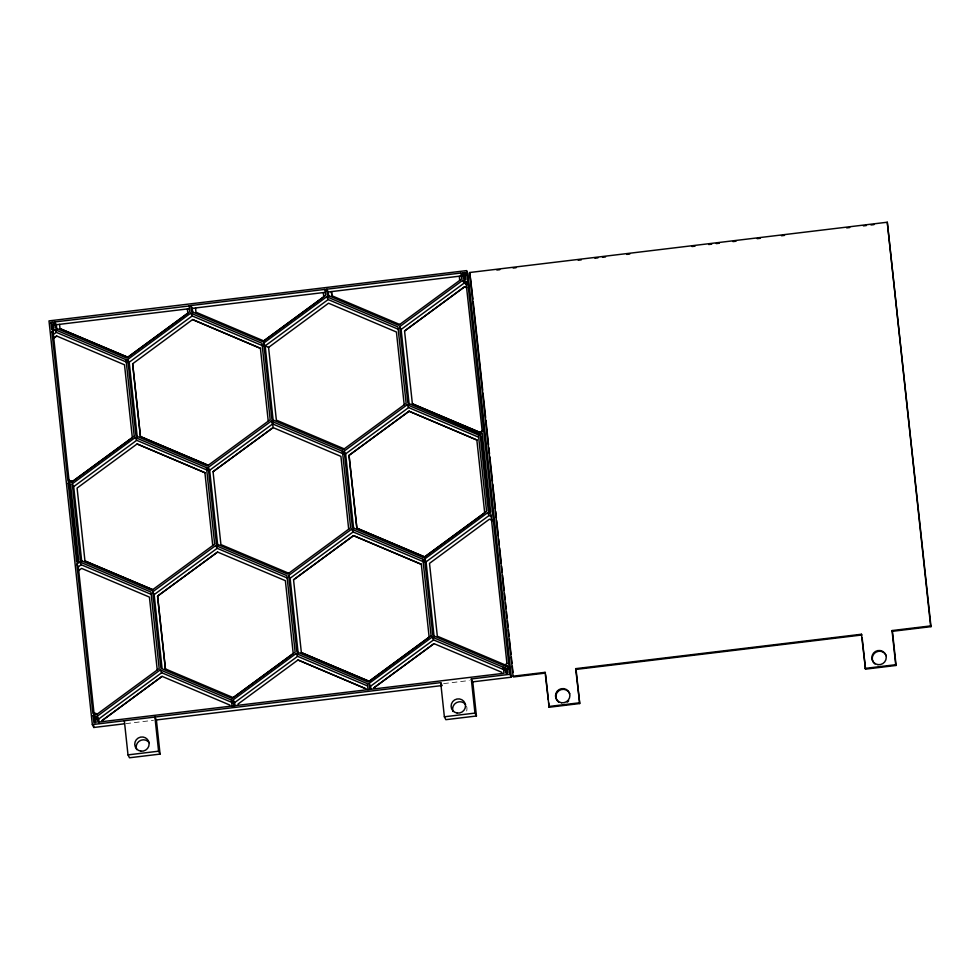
<?xml version="1.0" encoding="UTF-8"?>
<svg xmlns="http://www.w3.org/2000/svg" width="980" height="980" viewBox="0 0 980 980"><rect width="100%" height="100%" fill="white"/><g stroke="black" fill="none" stroke-linecap="round" stroke-linejoin="round"><path stroke-width="0.73" stroke-dasharray="4.9 3.68" d="M443.622 683.611L469.187 680.537M125.82 723.632L153.48 720.3M466.505 706.213A7.228 7.093 -27.1 0 1 466.946 708.013L466.897 709.875A7.228 7.093 -27.1 0 1 466.37 711.664"/><path stroke-width="1.47" d="M126.028 359.697L134.236 436.161L71.185 482.454L67.975 481.094L51.928 331.669L54.807 329.537L126.028 359.697L126.726 361.057M69.274 482.687L53.361 334.474L56.252 332.343L127.461 362.502M56.644 335.993L53.802 338.198L56.644 335.993L124.509 364.793L132.325 437.619L72.275 481.646L69.017 480.261L72.275 481.646M59.559 324.441L60.013 328.631L127.78 357.259L187.829 313.245L187.376 309.043M127.768 359.44L190.769 313.122L261.979 343.282L270.186 419.746L207.184 466.064L135.975 435.904L127.768 359.44L129.201 362.245L137.249 437.215M129.201 362.245L192.203 315.928L263.412 346.087M132.643 363.776L140.41 436.504L208.275 465.316L140.459 436.602L132.643 363.776L192.595 319.566L260.411 348.292L268.238 421.118M195.522 308.063L195.963 312.216L263.779 340.93L323.78 296.818L323.339 292.677M206.474 467.656L214.681 544.12L151.643 590.462L80.47 560.327L72.263 483.814L135.264 437.509L206.474 467.656L207.429 469.53M263.73 343.061L326.732 296.756L397.941 326.904L406.149 403.368L343.147 449.685L271.938 419.538L263.73 343.061L265.164 345.866L273.212 420.837M81.744 561.638L73.696 486.619L136.698 440.314L207.907 470.461M397.978 329.121L328.165 299.562L265.164 345.866L268.594 347.398L328.557 303.2L396.422 332L404.189 404.74M212.734 545.493L204.906 472.666L137.09 443.952L77.089 488.065L84.954 560.976L152.77 589.691L84.954 560.976M479.355 433.858L407.901 403.16L399.681 326.646L462.683 280.329L465.941 281.713L466.909 283.588M76.881 564.051L79.76 561.932L150.969 592.079L159.189 668.544L96.187 714.861L92.916 713.477L76.881 564.051L78.314 566.857L94.227 715.082M217.389 545.787L216.433 543.912L208.226 467.448L271.227 421.13L342.437 451.278L343.392 453.152M78.314 566.857L81.193 564.737L151.018 594.297M217.707 545.223L209.659 470.253L272.661 423.936L343.87 454.095M409.175 404.471L401.114 329.452L464.116 283.134L467.387 284.519M288.684 573.226L220.917 544.598L213.052 471.686L273.053 427.574L340.918 456.386L348.684 529.127M404.556 330.983L464.508 286.785L466.688 287.704L464.557 286.871L404.556 330.983L412.372 403.809L480.188 432.523L412.372 403.809M78.743 570.593L81.585 568.376L149.413 597.09L157.229 669.916M272.612 423.103L273.102 427.672L213.052 471.686M152.721 591.822L215.722 545.517L286.932 575.664L295.139 652.129L232.138 698.446L160.928 668.299L152.721 591.822L154.154 594.627L162.043 668.103M344.176 451.07L407.178 404.752L478.399 434.912L486.595 511.327L423.556 557.669L352.396 527.546L344.176 451.07L345.622 453.875L353.67 528.845M154.154 594.627L217.156 548.322L286.969 577.882M345.622 453.875L408.623 407.57L478.436 437.129M217.585 552.046L157.547 596.073L165.412 668.985L157.584 596.159L217.585 552.046L285.364 580.674L293.228 653.587L233.179 697.613L165.363 668.899M476.831 439.922L484.696 512.834L424.695 556.946L356.867 528.232L349.002 455.32L409.015 411.208L476.88 440.008L409.015 411.208M356.867 528.232L349.052 455.406L409.052 411.294M480.151 432.437L483.03 430.306M479.061 433.295L483.079 430.404M369.766 689.43L369.129 683.415L432.131 637.098L503.34 667.258L503.99 673.272L97.89 722.174L97.253 716.221L160.255 669.904L231.464 700.063L232.897 702.868L161.688 672.721L160.255 669.904M422.895 559.286L431.102 635.763L368.051 682.056L296.891 651.92L288.671 575.456L351.673 529.139L422.895 559.286L423.58 560.658M480.139 434.655L482.197 433.136L490.686 512.111L488.346 511.119L480.139 434.655L481.572 437.46L489.62 512.43M99.164 723.485L98.686 719.026L161.688 672.721M298.165 653.231L290.117 578.261L353.119 531.944L424.328 562.104M162.08 676.359L102.128 720.557L162.08 676.359L229.896 705.073M293.547 579.78L353.498 535.582L421.327 564.309L353.547 535.68L293.547 579.78L301.362 652.607L369.191 681.333L429.142 637.135L421.327 564.309M233.816 705.796L233.167 699.83L296.168 653.513L367.377 683.673L368.027 689.638M507.015 663.411L504.051 665.653L432.841 635.505L424.634 559.041L487.636 512.724L490.894 514.096L506.942 663.534M234.967 705.612L234.649 702.611L297.614 656.331L367.427 685.89M434.116 636.804L426.067 561.846L489.069 515.529L491.25 516.448M297.993 659.969L365.871 688.769L297.993 659.969L237.993 704.081M492.769 520.637L489.461 519.167L429.51 563.365L437.325 636.192L505.141 664.905M370.881 689.234L370.562 686.221L433.564 639.903L504.774 670.063M434.005 643.639L373.993 687.752L434.005 643.639L501.772 672.268M507.15 665.518L507.934 672.795L505.729 673.052L505.08 667.037L507.15 665.518L508.106 667.392M507.003 674.363L506.525 669.855L508.583 668.336M511.352 677.205L509.87 674.301L471.294 678.956L472.777 681.847L511.352 677.205L468.011 273.506L466.529 270.615L49 320.889L92.341 724.588L93.823 727.479L124.362 723.804M50.936 322.408L53.128 322.138L54.611 325.041L52.418 325.299L50.936 322.408L51.707 329.672L53.778 328.153L53.128 322.138M189.091 305.772L189.728 311.738L126.69 358.08L55.529 327.945L54.88 321.93L189.201 305.981M325.054 289.394L325.691 295.36L262.689 341.677L191.48 311.53L190.843 305.552L325.054 289.394L326.009 291.268M461.017 273.016L461.654 278.994L398.615 325.287L327.443 295.151L326.805 289.186L461.017 273.016L461.96 274.89M464.961 272.55L465.733 279.729L463.393 278.737L462.756 272.808L464.961 272.55L465.916 274.412M513.091 676.2L545.088 672.341L545.468 673.089L513.471 676.947L513.091 676.2L469.751 272.501L887.28 222.227L931 626.661L892.425 631.316L892.045 630.557L930.62 625.914L931 626.661M496.848 270.039L499.812 269.684M513.165 268.067L516.129 267.712M578.225 260.239L581.263 259.872M594.909 258.23L597.947 257.863M602.492 257.311L605.53 256.944M626.759 254.396L629.797 254.028M691.99 246.531L695.016 246.176M708.675 244.522L711.713 244.167M716.258 243.616L719.295 243.248M732.942 241.607L735.98 241.239M757.209 238.679L760.247 238.311M781.477 235.764L784.514 235.396M846.708 227.899L849.734 227.544M863.392 225.89L866.418 225.535M870.975 224.984L874.013 224.616M54.88 321.93L56.313 324.735L189.446 308.7M190.843 305.552L192.276 308.357L325.421 292.334M326.805 289.186L328.239 291.991L462.425 275.833M462.756 272.808L464.202 275.613L466.394 275.356M92.341 724.588L440.706 682.631L441.698 684.567M575.664 668.654L861.457 634.244L861.849 634.991L576.056 669.414L575.664 668.654L579.719 703.554L549.131 707.242L545.088 672.341M124.338 720.729L128 754.882L129.483 757.773L160.071 754.098L158.589 751.195L154.913 717.054L156.396 719.945L442.188 685.535M128 754.882L158.589 751.195M444.369 716.784L474.957 713.097L476.439 716L445.851 719.675L444.369 716.784L440.706 682.631M548.751 706.494L579.339 702.807M865.12 668.397L895.708 664.71L896.088 665.457L865.512 669.144L861.457 634.244M331.877 295.752L331.436 291.611L331.877 295.752L399.693 324.466M260.46 348.378L192.595 319.566M60.013 328.631L127.78 357.259M356.83 528.147L424.695 556.946M204.955 472.752L137.09 443.952M216.433 543.912L287.642 574.072L350.644 527.755L342.437 451.278M68.183 483.091L70.523 484.071L78.731 560.548L76.66 562.067L68.183 483.091L69.617 485.896L77.775 561.834M369.191 681.333L301.362 652.607M95.513 716.478L96.138 722.383L93.909 722.652L93.137 715.473L95.513 716.478L96.469 718.352M93.137 715.473L94.57 718.279L96.947 719.283M233.167 699.83L234.649 702.611M431.102 635.763L431.457 636.449M134.236 436.161L134.591 436.847M469.751 272.501L472.911 299.047M462.683 280.329L464.116 283.134M459.302 276.299L459.694 280.366M399.681 326.646L401.114 329.452M487.636 512.724L489.069 515.529M407.178 404.752L408.623 407.57M326.732 296.756L328.165 299.562M505.08 667.037L506.525 669.855M503.34 667.258L504.296 669.12M424.634 559.041L426.067 561.846M344.188 448.852L276.372 420.138L268.557 347.312M432.131 637.098L433.564 639.903M351.673 529.139L353.119 531.944M271.227 421.13L272.661 423.936M190.769 313.122L192.203 315.928M369.129 683.415L370.562 686.221M288.671 575.456L290.117 578.261M208.226 467.448L209.659 470.253M296.168 653.513L297.614 656.331M215.722 545.517L217.156 548.322M135.264 437.509L136.698 440.314M54.807 329.537L56.252 332.343M51.928 331.669L53.361 334.474M72.263 483.814L73.696 486.619M79.76 561.932L81.193 564.737M97.228 714.028L94.007 712.742M97.253 716.221L98.686 719.026M482.258 431.69L465.941 281.713M887.28 222.227L930.62 625.914M892.425 631.316L896.088 665.457M892.045 630.557L895.708 664.71M862.167 637.968L865.512 669.144M576.056 669.414L579.719 703.554M545.627 674.583L548.335 699.818M548.653 702.783L549.131 707.242M473.23 302.085L482.687 390.113M483.005 393.151L485.615 417.431M485.945 420.469L488.542 444.749M488.873 447.787L489.522 453.85M489.853 456.888L492.462 481.168M492.781 484.206L495.39 508.485M495.721 511.523L496.37 517.587M496.689 520.625L498.318 535.803M498.649 538.841L499.298 544.904M499.629 547.943L501.258 563.12M501.589 566.158L502.238 572.222M502.556 575.26L504.185 590.438M504.516 593.476L505.166 599.54M505.496 602.577L506.146 608.654M506.476 611.692L507.126 617.755M507.444 620.793L508.106 626.857M508.424 629.895L509.073 635.971M509.404 639.009L511.033 654.175M511.364 657.213L512.013 663.289M512.332 666.327L512.993 672.39M466.529 270.615L509.87 674.301M464.202 275.613L464.679 280.06M472.777 681.847L476.439 716M471.294 678.956L474.957 713.097M328.239 291.991L328.716 296.462M192.276 308.357L192.754 312.841M231.464 700.063L232.101 706.004M156.396 719.945L160.071 754.098M56.313 324.735L56.803 329.243M52.418 325.299L53.19 332.575M94.57 718.279L95.035 722.591M93.492 724.441L93.823 727.479M136.686 749.639A7.228 7.093 -27.1 0 1 149.242 742.693M453.066 711.541A7.228 7.093 -27.1 0 1 459.032 701.803L460.906 701.827A7.228 7.093 -27.1 0 1 465.61 704.596M568.67 700.823A7.228 7.093 -27.1 0 1 567.31 702.133M558.539 702.048A7.228 7.093 -27.1 0 1 558.821 690.741A7.228 7.093 -27.1 0 1 569.784 693.779M874.907 663.95A7.228 7.093 -27.1 0 1 878.68 651.271L880.567 651.284A7.228 7.093 -27.1 0 1 886.165 655.681M140.814 751.133A7.228 7.093 -27.1 0 0 148.654 741.419A7.228 7.093 -27.1 0 0 136.33 739.692A7.228 7.093 -27.1 0 0 140.814 751.133M457.182 713.036A7.228 7.093 -27.1 0 0 465.022 703.322A7.228 7.093 -27.1 0 0 452.699 701.594A7.228 7.093 -27.1 0 0 457.182 713.036M561.565 702.746A7.228 7.093 -27.1 0 0 569.404 693.019A7.228 7.093 -27.1 0 0 557.081 691.304A7.228 7.093 -27.1 0 0 561.565 702.746M877.933 664.636A7.228 7.093 -27.1 0 0 885.773 654.922A7.228 7.093 -27.1 0 0 873.45 653.195A7.228 7.093 -27.1 0 0 877.933 664.636"/></g></svg>
